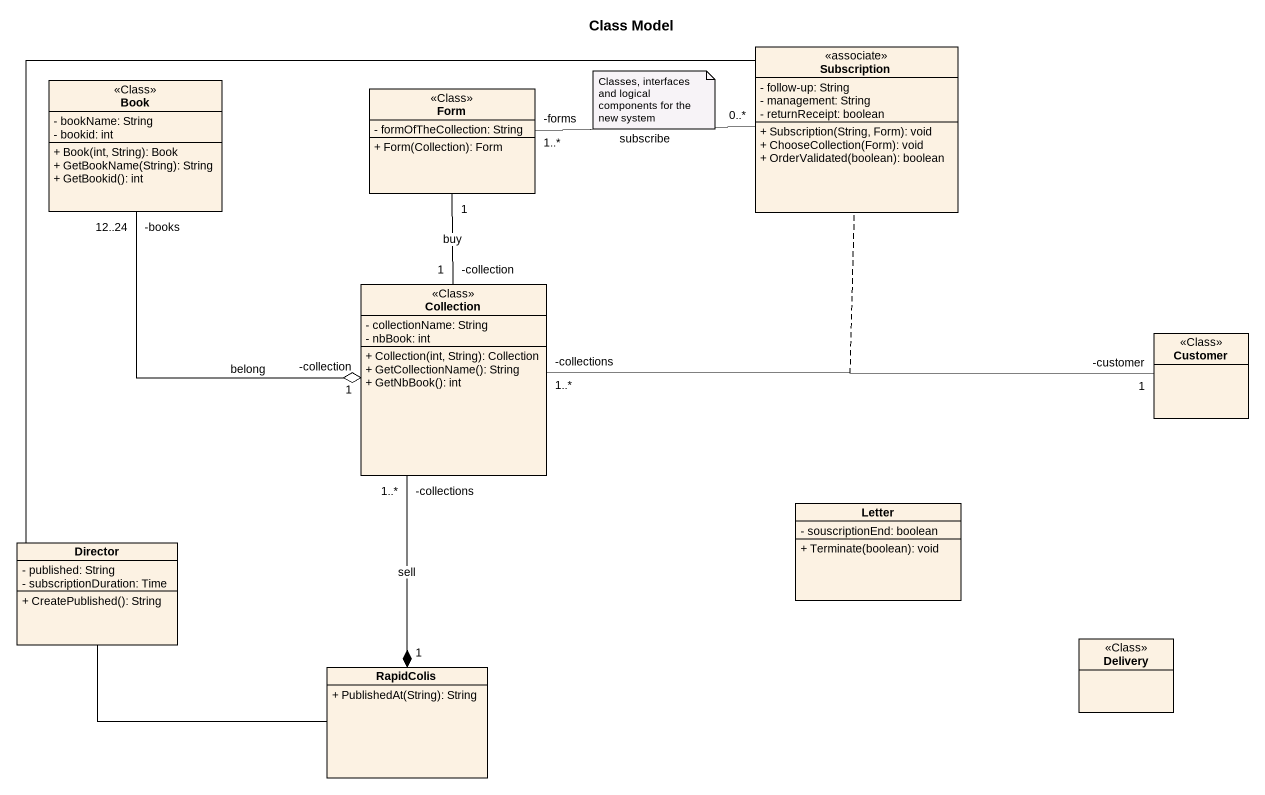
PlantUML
@startuml
title Class Model
hide circle
hide empty members
skinparam classAttributeIconSize 0
class Subscription <<associate>> {
  - follow-up: String
  - management: String
  - returnReceipt: boolean
  + Subscription(String, Form): void
  + ChooseCollection(Form): void
  + OrderValidated(boolean): boolean
}
class Book <<Class>> {
  - bookName: String
  - bookid: int
  + Book(int, String): Book
  + GetBookName(String): String
  + GetBookid(): int
}
class Form <<Class>> {
  - formOfTheCollection: String
  + Form(Collection): Form
}
class Collection <<Class>> {
  - collectionName: String
  - nbBook: int
  + Collection(int, String): Collection
  + GetCollectionName(): String
  + GetNbBook(): int
}
class Customer <<Class>>
class Letter {
  - souscriptionEnd: boolean
  + Terminate(boolean): void
}
class Director {
  - published: String
  - subscriptionDuration: Time
  + CreatePublished(): String
}
class RapidColis {
  + PublishedAt(String): String
}
class Delivery <<Class>>
Book "-books\n12..24" --o "-collection\n1" Collection : belong
Form "-forms\n1..*" -right- "0..*" Subscription : subscribe
Collection "-collection\n1" -up- "1" Form : buy
Customer "-customer\n1" -left- "-collections\n1..*" Collection
(Customer, Collection) .. Subscription
Director -up- Subscription
Director -right- RapidColis
RapidColis "1" *-up- "-collections\n1..*" Collection : sell
note as N1
  Classes, interfaces and logical components for the new system
end note
@enduml
